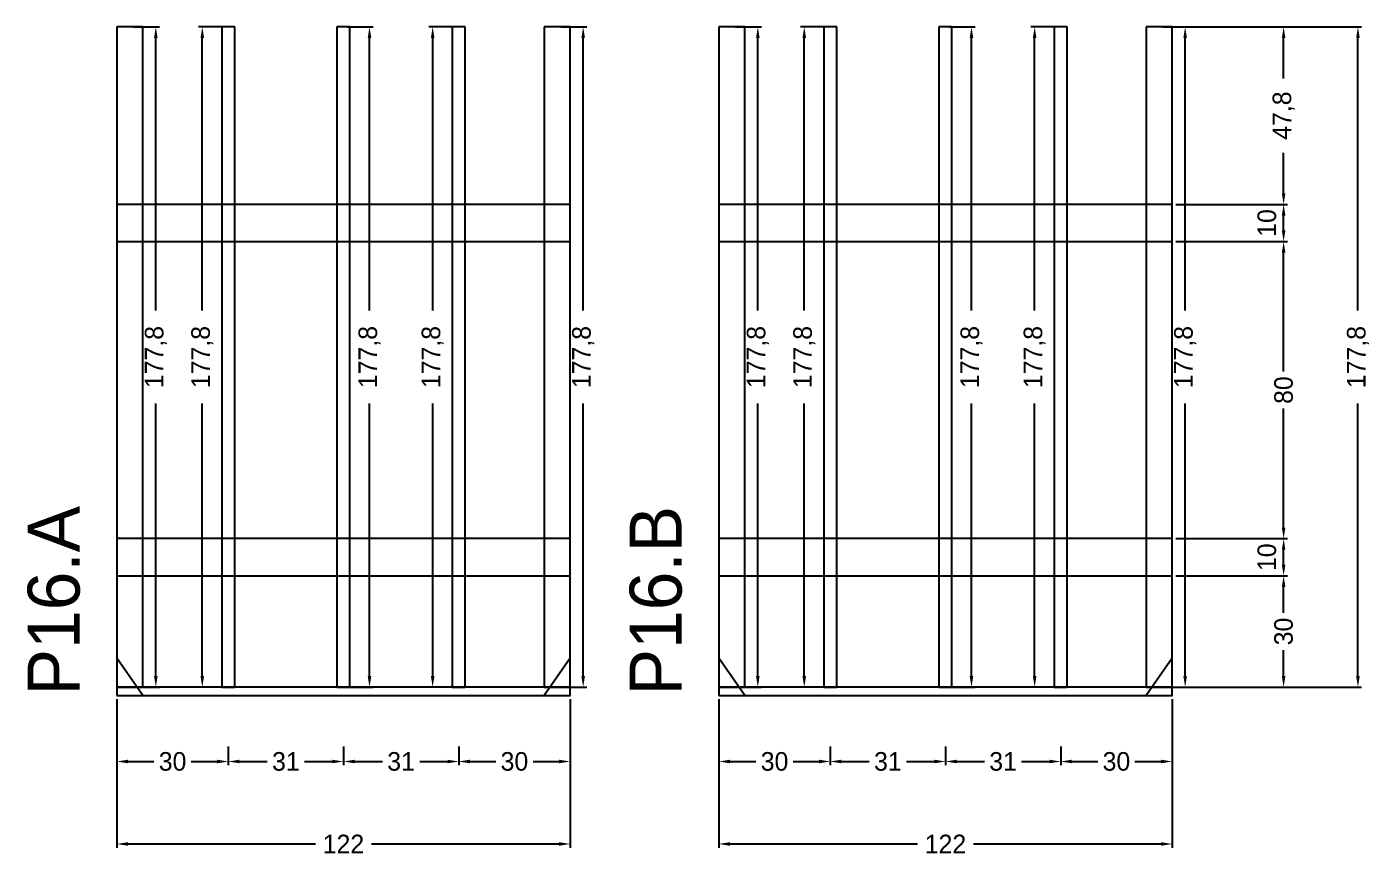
# Model space of a CAD drawing. Header units: centimetres. Extents: x -8500 to 4337, y -490 to 295.
# Drawn here: x 3975.8 to 4337.3, y -43.3 to 180 of the extents above; entities that cross this region are included whole.
import ezdxf

# ---------------------------------------------------------------- set-up
doc = ezdxf.new("R2010")
doc.units = ezdxf.units.CM
for name, color, linetype in [('COTA', 241, 'Continuous'), ('NOMENCLATURA', 7, 'Continuous'), ('SARR_2.2x10', 60, 'Continuous'), ('SARR_2.2x7', 40, 'Continuous'), ('SARR_3.5x7', 81, 'Continuous')]:
    doc.layers.add(name, color=color, linetype=linetype)
doc.dimstyles.new('PAINEL-NOVA', dxfattribs={"dimtxt": 5, "dimasz": 3, "dimexe": 1, "dimexo": 1, "dimgap": 1, "dimtad": 1, "dimcen": 2.5, "dimazin": 3, "dimtfac": 1, "dimtmove": 0, "dimatfit": 3})

# ---------------------------------------------------------------- blocks, each defined once
blk = doc.blocks.new('_CLOSEDFILLED')
at = {"color": 0, "linetype": 'BYBLOCK'}
blk.add_solid([(-1, 0.16), (0, 0), (-1, -0.16)], dxfattribs=at)
blk = doc.blocks.new('*D35')
for p, q in [((4004.5, 180), (4011.5, 180)), ((4010.5, 103.6), (4010.5, 177)), ((4010.5, 5.2), (4010.5, 78.6)), ((4004.5, 2.2), (4011.5, 2.2))]:
    blk.add_line(p, q)
at = {"layer": 'Defpoints'}
for p in [(4003.5, 180), (4003.5, 2.2), (4010.5, 2.2)]:
    blk.add_point(p, dxfattribs=at)
at = {"layer": 'COTA', "xscale": 3, "yscale": 3}
for p, rotation in [((4010.5, 180), 90), ((4010.5, 2.2), 270)]:
    blk.add_blockref('_CLOSEDFILLED', p, dxfattribs=dict(at, rotation=rotation))
at = {"layer": 'COTA', "insert": (4010.5, 91.1), "char_height": 5, "attachment_point": 5, "rotation": 90}
blk.add_mtext('177,8', dxfattribs=at)
blk = doc.blocks.new('*D36')
for p, q in [((4029, 180), (4022, 180)), ((4023, 103.6), (4023, 177)), ((4023, 5.2), (4023, 78.6)), ((4029, 2.2), (4022, 2.2))]:
    blk.add_line(p, q)
at = {"layer": 'Defpoints'}
for p in [(4030, 180), (4023, 2.2), (4030, 2.2)]:
    blk.add_point(p, dxfattribs=at)
at = {"layer": 'COTA', "xscale": 3, "yscale": 3}
for p, rotation in [((4023, 180), 90), ((4023, 2.2), 270)]:
    blk.add_blockref('_CLOSEDFILLED', p, dxfattribs=dict(at, rotation=rotation))
at = {"layer": 'COTA', "insert": (4023, 91.1), "char_height": 5, "attachment_point": 5, "rotation": 90}
blk.add_mtext('177,8', dxfattribs=at)
blk = doc.blocks.new('*D37')
for p, q in [((4062, 180), (4069, 180)), ((4068, 103.6), (4068, 177)), ((4068, 5.2), (4068, 78.6)), ((4062, 2.2), (4069, 2.2))]:
    blk.add_line(p, q)
at = {"layer": 'Defpoints'}
for p in [(4061, 180), (4061, 2.2), (4068, 2.2)]:
    blk.add_point(p, dxfattribs=at)
at = {"layer": 'COTA', "xscale": 3, "yscale": 3}
for p, rotation in [((4068, 180), 90), ((4068, 2.2), 270)]:
    blk.add_blockref('_CLOSEDFILLED', p, dxfattribs=dict(at, rotation=rotation))
at = {"layer": 'COTA', "insert": (4068, 91.1), "char_height": 5, "attachment_point": 5, "rotation": 90}
blk.add_mtext('177,8', dxfattribs=at)
blk = doc.blocks.new('*D38')
for p, q in [((4091, 180), (4084, 180)), ((4085, 103.6), (4085, 177)), ((4085, 5.2), (4085, 78.6)), ((4091, 2.2), (4084, 2.2))]:
    blk.add_line(p, q)
at = {"layer": 'Defpoints'}
for p in [(4092, 180), (4085, 2.2), (4092, 2.2)]:
    blk.add_point(p, dxfattribs=at)
at = {"layer": 'COTA', "xscale": 3, "yscale": 3}
for p, rotation in [((4085, 180), 90), ((4085, 2.2), 270)]:
    blk.add_blockref('_CLOSEDFILLED', p, dxfattribs=dict(at, rotation=rotation))
at = {"layer": 'COTA', "insert": (4085, 91.1), "char_height": 5, "attachment_point": 5, "rotation": 90}
blk.add_mtext('177,8', dxfattribs=at)
blk = doc.blocks.new('*D39')
for p, q in [((4119.5, 180), (4126.5, 180)), ((4125.5, 103.6), (4125.5, 177)), ((4125.5, 5.2), (4125.5, 78.6)), ((4119.5, 2.2), (4126.5, 2.2))]:
    blk.add_line(p, q)
at = {"layer": 'Defpoints'}
for p in [(4118.5, 180), (4118.5, 2.2), (4125.5, 2.2)]:
    blk.add_point(p, dxfattribs=at)
at = {"layer": 'COTA', "xscale": 3, "yscale": 3}
for p, rotation in [((4125.5, 180), 90), ((4125.5, 2.2), 270)]:
    blk.add_blockref('_CLOSEDFILLED', p, dxfattribs=dict(at, rotation=rotation))
at = {"layer": 'COTA', "insert": (4125.5, 91.1), "char_height": 5, "attachment_point": 5, "rotation": 90}
blk.add_mtext('177,8', dxfattribs=at)
blk = doc.blocks.new('*D40')
for p, q in [((4000, -13.8), (4000, -18.8)), ((4030, -13.8), (4030, -18.8)), ((4003, -17.8), (4010, -17.8)), ((4020, -17.8), (4027, -17.8))]:
    blk.add_line(p, q)
at = {"layer": 'Defpoints'}
for p in [(4000, -12.8), (4030, -12.8), (4000, -17.8)]:
    blk.add_point(p, dxfattribs=at)
at = {"layer": 'COTA', "xscale": 3, "yscale": 3, "rotation": 180}
blk.add_blockref('_CLOSEDFILLED', (4000, -17.8), dxfattribs=at)
at = {"layer": 'COTA', "xscale": 3, "yscale": 3}
blk.add_blockref('_CLOSEDFILLED', (4030, -17.8), dxfattribs=at)
at = {"layer": 'COTA', "insert": (4015, -17.8), "char_height": 5, "attachment_point": 5}
blk.add_mtext('30', dxfattribs=at)
blk = doc.blocks.new('*D41')
for p, q in [((4030, -13.8), (4030, -18.8)), ((4061, -13.8), (4061, -18.8)), ((4033, -17.8), (4040.5, -17.8)), ((4050.5, -17.8), (4058, -17.8))]:
    blk.add_line(p, q)
at = {"layer": 'Defpoints'}
for p in [(4030, -12.8), (4061, -12.8), (4030, -17.8)]:
    blk.add_point(p, dxfattribs=at)
at = {"layer": 'COTA', "xscale": 3, "yscale": 3, "rotation": 180}
blk.add_blockref('_CLOSEDFILLED', (4030, -17.8), dxfattribs=at)
at = {"layer": 'COTA', "xscale": 3, "yscale": 3}
blk.add_blockref('_CLOSEDFILLED', (4061, -17.8), dxfattribs=at)
at = {"layer": 'COTA', "insert": (4045.5, -17.8), "char_height": 5, "attachment_point": 5}
blk.add_mtext('31', dxfattribs=at)
blk = doc.blocks.new('*D42')
for p, q in [((4061, -13.8), (4061, -18.8)), ((4092, -13.8), (4092, -18.8)), ((4064, -17.8), (4071.5, -17.8)), ((4081.5, -17.8), (4089, -17.8))]:
    blk.add_line(p, q)
at = {"layer": 'Defpoints'}
for p in [(4061, -12.8), (4092, -12.8), (4061, -17.8)]:
    blk.add_point(p, dxfattribs=at)
at = {"layer": 'COTA', "xscale": 3, "yscale": 3, "rotation": 180}
blk.add_blockref('_CLOSEDFILLED', (4061, -17.8), dxfattribs=at)
at = {"layer": 'COTA', "xscale": 3, "yscale": 3}
blk.add_blockref('_CLOSEDFILLED', (4092, -17.8), dxfattribs=at)
at = {"layer": 'COTA', "insert": (4076.5, -17.8), "char_height": 5, "attachment_point": 5}
blk.add_mtext('31', dxfattribs=at)
blk = doc.blocks.new('*D43')
for p, q in [((4092, -13.8), (4092, -18.8)), ((4122, -13.8), (4122, -18.8)), ((4095, -17.8), (4102, -17.8)), ((4112, -17.8), (4119, -17.8))]:
    blk.add_line(p, q)
at = {"layer": 'Defpoints'}
for p in [(4092, -12.8), (4122, -12.8), (4092, -17.8)]:
    blk.add_point(p, dxfattribs=at)
at = {"layer": 'COTA', "xscale": 3, "yscale": 3, "rotation": 180}
blk.add_blockref('_CLOSEDFILLED', (4092, -17.8), dxfattribs=at)
at = {"layer": 'COTA', "xscale": 3, "yscale": 3}
blk.add_blockref('_CLOSEDFILLED', (4122, -17.8), dxfattribs=at)
at = {"layer": 'COTA', "insert": (4107, -17.8), "char_height": 5, "attachment_point": 5}
blk.add_mtext('30', dxfattribs=at)
blk = doc.blocks.new('*D44')
for p, q in [((4000, -1), (4000, -41)), ((4122, -1), (4122, -41)), ((4003, -40), (4053.5, -40)), ((4068.5, -40), (4119, -40))]:
    blk.add_line(p, q)
at = {"layer": 'Defpoints'}
for p in [(4000, 0), (4122, 0), (4000, -40)]:
    blk.add_point(p, dxfattribs=at)
at = {"layer": 'COTA', "xscale": 3, "yscale": 3, "rotation": 180}
blk.add_blockref('_CLOSEDFILLED', (4000, -40), dxfattribs=at)
at = {"layer": 'COTA', "xscale": 3, "yscale": 3}
blk.add_blockref('_CLOSEDFILLED', (4122, -40), dxfattribs=at)
at = {"layer": 'COTA', "insert": (4061, -40), "char_height": 5, "attachment_point": 5}
blk.add_mtext('122', dxfattribs=at)
blk = doc.blocks.new('GRA-E')
at = {"layer": 'SARR_2.2x7'}
blk.add_lwpolyline([(0, 0), (7, 0), (0, 10)], close=True, dxfattribs=at)
blk = doc.blocks.new('GRA-D')
at = {"layer": 'SARR_2.2x7'}
blk.add_lwpolyline([(0, 0), (7, 0), (7, 10)], close=True, dxfattribs=at)
blk = doc.blocks.new('*D45')
for p, q in [((4166.5, 180), (4173.5, 180)), ((4172.5, 103.6), (4172.5, 177)), ((4172.5, 5.2), (4172.5, 78.6)), ((4166.5, 2.2), (4173.5, 2.2))]:
    blk.add_line(p, q)
at = {"layer": 'Defpoints'}
for p in [(4165.5, 180), (4165.5, 2.2), (4172.5, 2.2)]:
    blk.add_point(p, dxfattribs=at)
at = {"layer": 'COTA', "xscale": 3, "yscale": 3}
for p, rotation in [((4172.5, 180), 90), ((4172.5, 2.2), 270)]:
    blk.add_blockref('_CLOSEDFILLED', p, dxfattribs=dict(at, rotation=rotation))
at = {"layer": 'COTA', "insert": (4172.5, 91.1), "char_height": 5, "attachment_point": 5, "rotation": 90}
blk.add_mtext('177,8', dxfattribs=at)
blk = doc.blocks.new('*D46')
for p, q in [((4191, 180), (4184, 180)), ((4185, 103.6), (4185, 177)), ((4185, 5.2), (4185, 78.6)), ((4191, 2.2), (4184, 2.2))]:
    blk.add_line(p, q)
at = {"layer": 'Defpoints'}
for p in [(4192, 180), (4185, 2.2), (4192, 2.2)]:
    blk.add_point(p, dxfattribs=at)
at = {"layer": 'COTA', "xscale": 3, "yscale": 3}
for p, rotation in [((4185, 180), 90), ((4185, 2.2), 270)]:
    blk.add_blockref('_CLOSEDFILLED', p, dxfattribs=dict(at, rotation=rotation))
at = {"layer": 'COTA', "insert": (4185, 91.1), "char_height": 5, "attachment_point": 5, "rotation": 90}
blk.add_mtext('177,8', dxfattribs=at)
blk = doc.blocks.new('*D47')
for p, q in [((4224, 180), (4231, 180)), ((4230, 103.6), (4230, 177)), ((4230, 5.2), (4230, 78.6)), ((4224, 2.2), (4231, 2.2))]:
    blk.add_line(p, q)
at = {"layer": 'Defpoints'}
for p in [(4223, 180), (4223, 2.2), (4230, 2.2)]:
    blk.add_point(p, dxfattribs=at)
at = {"layer": 'COTA', "xscale": 3, "yscale": 3}
for p, rotation in [((4230, 180), 90), ((4230, 2.2), 270)]:
    blk.add_blockref('_CLOSEDFILLED', p, dxfattribs=dict(at, rotation=rotation))
at = {"layer": 'COTA', "insert": (4230, 91.1), "char_height": 5, "attachment_point": 5, "rotation": 90}
blk.add_mtext('177,8', dxfattribs=at)
blk = doc.blocks.new('*D48')
for p, q in [((4253, 180), (4246, 180)), ((4247, 103.6), (4247, 177)), ((4247, 5.2), (4247, 78.6)), ((4253, 2.2), (4246, 2.2))]:
    blk.add_line(p, q)
at = {"layer": 'Defpoints'}
for p in [(4254, 180), (4247, 2.2), (4254, 2.2)]:
    blk.add_point(p, dxfattribs=at)
at = {"layer": 'COTA', "xscale": 3, "yscale": 3}
for p, rotation in [((4247, 180), 90), ((4247, 2.2), 270)]:
    blk.add_blockref('_CLOSEDFILLED', p, dxfattribs=dict(at, rotation=rotation))
at = {"layer": 'COTA', "insert": (4247, 91.1), "char_height": 5, "attachment_point": 5, "rotation": 90}
blk.add_mtext('177,8', dxfattribs=at)
blk = doc.blocks.new('*D49')
for p, q in [((4281.5, 180), (4288.5, 180)), ((4287.5, 103.6), (4287.5, 177)), ((4287.5, 5.2), (4287.5, 78.6)), ((4281.5, 2.2), (4288.5, 2.2))]:
    blk.add_line(p, q)
at = {"layer": 'Defpoints'}
for p in [(4280.5, 180), (4280.5, 2.2), (4287.5, 2.2)]:
    blk.add_point(p, dxfattribs=at)
at = {"layer": 'COTA', "xscale": 3, "yscale": 3}
for p, rotation in [((4287.5, 180), 90), ((4287.5, 2.2), 270)]:
    blk.add_blockref('_CLOSEDFILLED', p, dxfattribs=dict(at, rotation=rotation))
at = {"layer": 'COTA', "insert": (4287.5, 91.1), "char_height": 5, "attachment_point": 5, "rotation": 90}
blk.add_mtext('177,8', dxfattribs=at)
blk = doc.blocks.new('*D50')
for p, q in [((4162, -13.8), (4162, -18.8)), ((4192, -13.8), (4192, -18.8)), ((4165, -17.8), (4172, -17.8)), ((4182, -17.8), (4189, -17.8))]:
    blk.add_line(p, q)
at = {"layer": 'Defpoints'}
for p in [(4162, -12.8), (4192, -12.8), (4162, -17.8)]:
    blk.add_point(p, dxfattribs=at)
at = {"layer": 'COTA', "xscale": 3, "yscale": 3, "rotation": 180}
blk.add_blockref('_CLOSEDFILLED', (4162, -17.8), dxfattribs=at)
at = {"layer": 'COTA', "xscale": 3, "yscale": 3}
blk.add_blockref('_CLOSEDFILLED', (4192, -17.8), dxfattribs=at)
at = {"layer": 'COTA', "insert": (4177, -17.8), "char_height": 5, "attachment_point": 5}
blk.add_mtext('30', dxfattribs=at)
blk = doc.blocks.new('*D51')
for p, q in [((4192, -13.8), (4192, -18.8)), ((4223, -13.8), (4223, -18.8)), ((4195, -17.8), (4202.5, -17.8)), ((4212.5, -17.8), (4220, -17.8))]:
    blk.add_line(p, q)
at = {"layer": 'Defpoints'}
for p in [(4192, -12.8), (4223, -12.8), (4192, -17.8)]:
    blk.add_point(p, dxfattribs=at)
at = {"layer": 'COTA', "xscale": 3, "yscale": 3, "rotation": 180}
blk.add_blockref('_CLOSEDFILLED', (4192, -17.8), dxfattribs=at)
at = {"layer": 'COTA', "xscale": 3, "yscale": 3}
blk.add_blockref('_CLOSEDFILLED', (4223, -17.8), dxfattribs=at)
at = {"layer": 'COTA', "insert": (4207.5, -17.8), "char_height": 5, "attachment_point": 5}
blk.add_mtext('31', dxfattribs=at)
blk = doc.blocks.new('*D52')
for p, q in [((4223, -13.8), (4223, -18.8)), ((4254, -13.8), (4254, -18.8)), ((4226, -17.8), (4233.5, -17.8)), ((4243.5, -17.8), (4251, -17.8))]:
    blk.add_line(p, q)
at = {"layer": 'Defpoints'}
for p in [(4223, -12.8), (4254, -12.8), (4223, -17.8)]:
    blk.add_point(p, dxfattribs=at)
at = {"layer": 'COTA', "xscale": 3, "yscale": 3, "rotation": 180}
blk.add_blockref('_CLOSEDFILLED', (4223, -17.8), dxfattribs=at)
at = {"layer": 'COTA', "xscale": 3, "yscale": 3}
blk.add_blockref('_CLOSEDFILLED', (4254, -17.8), dxfattribs=at)
at = {"layer": 'COTA', "insert": (4238.5, -17.8), "char_height": 5, "attachment_point": 5}
blk.add_mtext('31', dxfattribs=at)
blk = doc.blocks.new('*D53')
for p, q in [((4254, -13.8), (4254, -18.8)), ((4284, -13.8), (4284, -18.8)), ((4257, -17.8), (4264, -17.8)), ((4274, -17.8), (4281, -17.8))]:
    blk.add_line(p, q)
at = {"layer": 'Defpoints'}
for p in [(4254, -12.8), (4284, -12.8), (4254, -17.8)]:
    blk.add_point(p, dxfattribs=at)
at = {"layer": 'COTA', "xscale": 3, "yscale": 3, "rotation": 180}
blk.add_blockref('_CLOSEDFILLED', (4254, -17.8), dxfattribs=at)
at = {"layer": 'COTA', "xscale": 3, "yscale": 3}
blk.add_blockref('_CLOSEDFILLED', (4284, -17.8), dxfattribs=at)
at = {"layer": 'COTA', "insert": (4269, -17.8), "char_height": 5, "attachment_point": 5}
blk.add_mtext('30', dxfattribs=at)
blk = doc.blocks.new('*D54')
for p, q in [((4162, -1), (4162, -41)), ((4284, -1), (4284, -41)), ((4165, -40), (4215.5, -40)), ((4230.5, -40), (4281, -40))]:
    blk.add_line(p, q)
at = {"layer": 'Defpoints'}
for p in [(4162, 0), (4284, 0), (4162, -40)]:
    blk.add_point(p, dxfattribs=at)
at = {"layer": 'COTA', "xscale": 3, "yscale": 3, "rotation": 180}
blk.add_blockref('_CLOSEDFILLED', (4162, -40), dxfattribs=at)
at = {"layer": 'COTA', "xscale": 3, "yscale": 3}
blk.add_blockref('_CLOSEDFILLED', (4284, -40), dxfattribs=at)
at = {"layer": 'COTA', "insert": (4223, -40), "char_height": 5, "attachment_point": 5}
blk.add_mtext('122', dxfattribs=at)
blk = doc.blocks.new('*D55')
for p, q in [((4285, 180), (4335, 180)), ((4334, 103.6), (4334, 177)), ((4334, 5.2), (4334, 78.6)), ((4285, 2.2), (4335, 2.2))]:
    blk.add_line(p, q)
at = {"layer": 'Defpoints'}
for p in [(4284, 180), (4284, 2.2), (4334, 2.2)]:
    blk.add_point(p, dxfattribs=at)
at = {"layer": 'COTA', "xscale": 3, "yscale": 3}
for p, rotation in [((4334, 180), 90), ((4334, 2.2), 270)]:
    blk.add_blockref('_CLOSEDFILLED', p, dxfattribs=dict(at, rotation=rotation))
at = {"layer": 'COTA', "insert": (4334, 91.1), "char_height": 5, "attachment_point": 5, "rotation": 90}
blk.add_mtext('177,8', dxfattribs=at)
blk = doc.blocks.new('*D56')
for p, q in [((4285, 32.2), (4315, 32.2)), ((4314, 22.2), (4314, 29.2)), ((4314, 5.2), (4314, 12.2)), ((4285, 2.2), (4315, 2.2))]:
    blk.add_line(p, q)
at = {"layer": 'Defpoints'}
for p in [(4284, 32.2), (4284, 2.2), (4314, 2.2)]:
    blk.add_point(p, dxfattribs=at)
at = {"layer": 'COTA', "xscale": 3, "yscale": 3}
for p, rotation in [((4314, 32.2), 90), ((4314, 2.2), 270)]:
    blk.add_blockref('_CLOSEDFILLED', p, dxfattribs=dict(at, rotation=rotation))
at = {"layer": 'COTA', "insert": (4314, 17.2), "char_height": 5, "attachment_point": 5, "rotation": 90}
blk.add_mtext('30', dxfattribs=at)
blk = doc.blocks.new('*D57')
for p, q in [((4285, 42.2), (4315, 42.2)), ((4314, 35.2), (4314, 39.2)), ((4285, 32.2), (4315, 32.2))]:
    blk.add_line(p, q)
at = {"layer": 'Defpoints'}
for p in [(4284, 42.2), (4284, 32.2), (4314, 32.2)]:
    blk.add_point(p, dxfattribs=at)
at = {"layer": 'COTA', "xscale": 3, "yscale": 3}
for p, rotation in [((4314, 42.2), 90), ((4314, 32.2), 270)]:
    blk.add_blockref('_CLOSEDFILLED', p, dxfattribs=dict(at, rotation=rotation))
at = {"layer": 'COTA', "insert": (4309.5, 37.2), "char_height": 5, "attachment_point": 5, "rotation": 90}
blk.add_mtext('10', dxfattribs=at)
blk = doc.blocks.new('*D58')
for p, q in [((4285, 122.2), (4315, 122.2)), ((4314, 87.2), (4314, 119.2)), ((4314, 45.2), (4314, 77.2)), ((4285, 42.2), (4315, 42.2))]:
    blk.add_line(p, q)
at = {"layer": 'Defpoints'}
for p in [(4284, 122.2), (4284, 42.2), (4314, 42.2)]:
    blk.add_point(p, dxfattribs=at)
at = {"layer": 'COTA', "xscale": 3, "yscale": 3}
for p, rotation in [((4314, 122.2), 90), ((4314, 42.2), 270)]:
    blk.add_blockref('_CLOSEDFILLED', p, dxfattribs=dict(at, rotation=rotation))
at = {"layer": 'COTA', "insert": (4314, 82.2), "char_height": 5, "attachment_point": 5, "rotation": 90}
blk.add_mtext('80', dxfattribs=at)
blk = doc.blocks.new('*D60')
for p, q in [((4285, 180), (4315, 180)), ((4314, 166.1), (4314, 177)), ((4314, 135.2), (4314, 146.1)), ((4285, 132.2), (4315, 132.2))]:
    blk.add_line(p, q)
at = {"layer": 'Defpoints'}
for p in [(4284, 180), (4284, 132.2), (4314, 132.2)]:
    blk.add_point(p, dxfattribs=at)
at = {"layer": 'COTA', "xscale": 3, "yscale": 3}
for p, rotation in [((4314, 180), 90), ((4314, 132.2), 270)]:
    blk.add_blockref('_CLOSEDFILLED', p, dxfattribs=dict(at, rotation=rotation))
at = {"layer": 'COTA', "insert": (4314, 156.1), "char_height": 5, "attachment_point": 5, "rotation": 90}
blk.add_mtext('47,8', dxfattribs=at)

msp = doc.modelspace()

# ---------------------------------------------------------------- linework, layer by layer
at = {"layer": 'SARR_2.2x10'}
for p, q in [((4122, 132.2), (4000, 132.2)), ((4000, 132.2), (4000, 122.2)), ((4122, 122.2), (4122, 132.2)), ((4284, 132.2), (4162, 132.2)), ((4162, 132.2), (4162, 122.2)), ((4284, 122.2), (4284, 132.2)), ((4000, 122.2), (4122, 122.2)), ((4162, 122.2), (4284, 122.2)), ((4122, 42.2), (4000, 42.2)), ((4000, 42.2), (4000, 32.2)), ((4122, 32.2), (4122, 42.2)), ((4284, 42.2), (4162, 42.2)), ((4162, 42.2), (4162, 32.2)), ((4284, 32.2), (4284, 42.2)), ((4000, 32.2), (4122, 32.2)), ((4162, 32.2), (4284, 32.2))]:
    msp.add_line(p, q, dxfattribs=at)
at = {"layer": 'SARR_2.2x7'}
for p, q in [((4007, 180), (4000, 180)), ((4000, 180), (4000, 2.2)), ((4007, 2.2), (4007, 180)), ((4122, 180), (4115, 180)), ((4115, 180), (4115, 2.2)), ((4122, 2.2), (4122, 180)), ((4169, 180), (4162, 180)), ((4162, 180), (4162, 2.2)), ((4169, 2.2), (4169, 180)), ((4284, 180), (4277, 180)), ((4277, 180), (4277, 2.2)), ((4284, 2.2), (4284, 180)), ((4122, 2.2), (4000, 2.2)), ((4000, 2.2), (4000, 0)), ((4000, 2.2), (4007, 2.2)), ((4000, 0), (4122, 0)), ((4115, 2.2), (4122, 2.2)), ((4122, 0), (4122, 2.2)), ((4284, 2.2), (4162, 2.2)), ((4162, 2.2), (4162, 0)), ((4162, 2.2), (4169, 2.2)), ((4162, 0), (4284, 0)), ((4277, 2.2), (4284, 2.2)), ((4284, 0), (4284, 2.2))]:
    msp.add_line(p, q, dxfattribs=at)
at = {"layer": 'SARR_3.5x7'}
for p, q in [((4031.75, 180), (4028.25, 180)), ((4028.25, 180), (4028.25, 2.2)), ((4031.75, 2.2), (4031.75, 180)), ((4062.75, 180), (4059.25, 180)), ((4059.25, 180), (4059.25, 2.2)), ((4062.75, 2.2), (4062.75, 180)), ((4093.75, 180), (4090.25, 180)), ((4090.25, 180), (4090.25, 2.2)), ((4093.75, 2.2), (4093.75, 180)), ((4193.75, 180), (4190.25, 180)), ((4190.25, 180), (4190.25, 2.2)), ((4193.75, 2.2), (4193.75, 180)), ((4224.75, 180), (4221.25, 180)), ((4221.25, 180), (4221.25, 2.2)), ((4224.75, 2.2), (4224.75, 180)), ((4255.75, 180), (4252.25, 180)), ((4252.25, 180), (4252.25, 2.2)), ((4255.75, 2.2), (4255.75, 180)), ((4028.25, 2.2), (4031.75, 2.2)), ((4059.25, 2.2), (4062.75, 2.2)), ((4090.25, 2.2), (4093.75, 2.2)), ((4190.25, 2.2), (4193.75, 2.2)), ((4221.25, 2.2), (4224.75, 2.2)), ((4252.25, 2.2), (4255.75, 2.2))]:
    msp.add_line(p, q, dxfattribs=at)

# ---------------------------------------------------------------- block references
at = {"layer": 'SARR_2.2x7'}
for name, p in [('GRA-E', (4000, 0)), ('GRA-D', (4115, 0)), ('GRA-E', (4162, 0)), ('GRA-D', (4277, 0))]:
    msp.add_blockref(name, p, dxfattribs=at)

# ---------------------------------------------------------------- texts
at = {"layer": 'NOMENCLATURA'}
for s, p in [('P16.A', (3990, 0)), ('P16.B', (4152, 0))]:
    msp.add_text(s, height=14, rotation=90, dxfattribs=at).set_placement(p)

# ---------------------------------------------------------------- dimensions: what is measured, and where the dimension line sits
at = {"layer": 'COTA'}
for base, p1, p2, picture, middle in [((4010.5, 2.2), (4003.5, 2.2), (4003.5, 180), '*D35', (4010.5, 91.1)), ((4023, 2.2), (4030, 2.2), (4030, 180), '*D36', (4023, 91.1)), ((4068, 2.2), (4061, 2.2), (4061, 180), '*D37', (4068, 91.1)), ((4085, 2.2), (4092, 2.2), (4092, 180), '*D38', (4085, 91.1)), ((4125.5, 2.2), (4118.5, 2.2), (4118.5, 180), '*D39', (4125.5, 91.1)), ((4172.5, 2.2), (4165.5, 2.2), (4165.5, 180), '*D45', (4172.5, 91.1)), ((4185, 2.2), (4192, 2.2), (4192, 180), '*D46', (4185, 91.1)), ((4230, 2.2), (4223, 2.2), (4223, 180), '*D47', (4230, 91.1)), ((4247, 2.2), (4254, 2.2), (4254, 180), '*D48', (4247, 91.1)), ((4287.5, 2.2), (4280.5, 2.2), (4280.5, 180), '*D49', (4287.5, 91.1)), ((4334, 2.2), (4284, 2.2), (4284, 180), '*D55', (4334, 91.1)), ((4314, 132.2), (4284, 132.2), (4284, 180), '*D60', (4314, 156.1)), ((4314, 42.2), (4284, 42.2), (4284, 122.2), '*D58', (4314, 82.2)), ((4314, 32.2), (4284, 32.2), (4284, 42.2), '*D57', (4309.5, 37.2)), ((4314, 2.2), (4284, 2.2), (4284, 32.2), '*D56', (4314, 17.2))]:
    dim = msp.add_linear_dim(base=base, p1=p1, p2=p2, angle=90, dimstyle='PAINEL-NOVA', dxfattribs=at)
    dim.commit()
    dim.dimension.update_dxf_attribs({"geometry": picture, "text_midpoint": middle})
msp.add_linear_dim(base=(4314, 122.2), p1=(4284, 122.2), p2=(4284, 132.2), angle=90, dimstyle='PAINEL-NOVA', dxfattribs=at).render()
for base, p1, p2, picture, middle in [((4000, -40), (4000, 0), (4122, 0), '*D44', (4061, -40)), ((4162, -40), (4162, 0), (4284, 0), '*D54', (4223, -40)), ((4000, -17.8), (4000, -12.8), (4030, -12.8), '*D40', (4015, -17.8)), ((4030, -17.8), (4030, -12.8), (4061, -12.8), '*D41', (4045.5, -17.8)), ((4061, -17.8), (4061, -12.8), (4092, -12.8), '*D42', (4076.5, -17.8)), ((4092, -17.8), (4092, -12.8), (4122, -12.8), '*D43', (4107, -17.8)), ((4162, -17.8), (4162, -12.8), (4192, -12.8), '*D50', (4177, -17.8)), ((4192, -17.8), (4192, -12.8), (4223, -12.8), '*D51', (4207.5, -17.8)), ((4223, -17.8), (4223, -12.8), (4254, -12.8), '*D52', (4238.5, -17.8)), ((4254, -17.8), (4254, -12.8), (4284, -12.8), '*D53', (4269, -17.8))]:
    dim = msp.add_linear_dim(base=base, p1=p1, p2=p2, dimstyle='PAINEL-NOVA', dxfattribs=at)
    dim.commit()
    dim.dimension.update_dxf_attribs({"geometry": picture, "text_midpoint": middle})

doc.saveas('drawing.dxf')
